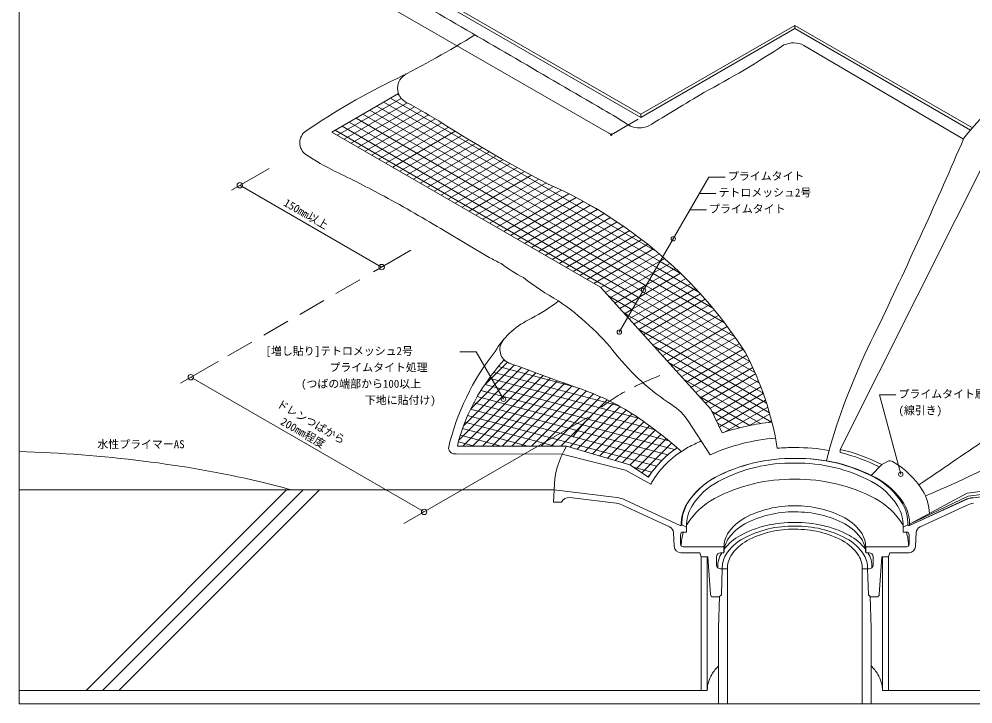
# Model space of a CAD drawing. Units: millimetres, scale not verified. Extents: x -690 to 690, y -478 to 477.
# Drawn here: x -690 to 184, y -478 to 150 of the extents above; entities that cross this region are included whole.
import ezdxf
from ezdxf.enums import TextEntityAlignment as Align

# ---------------------------------------------------------------- set-up
doc = ezdxf.new("R2010")
doc.units = ezdxf.units.MM
doc.header["$LTSCALE"] = 2
doc.linetypes.add('USER1', pattern=[19.05, 12.7, -6.35])
for name, color, linetype, lineweight in [('0-0_0', 7, 'Continuous', 18), ('0-1_HATCH', 9, 'Continuous', 18), ('0-2_KUTAI', 3, 'Continuous', 18), ('0-3_BOUSUI', 1, 'Continuous', 18), ('0-4_MOJI', 7, 'Continuous', 18), ('0-5_sunpo', 7, 'Continuous', 18), ('0-6_WAKU', 7, 'Continuous', 18), ('0-8_KANAMONO', 4, 'Continuous', 18), ('0-B_BUHIN', 5, 'Continuous', 18)]:
    doc.layers.add(name, color=color, linetype=linetype, lineweight=lineweight)
doc.styles.add('ＭＳ ゴシック', font='')
doc.styles.get('ＭＳ ゴシック').set_extended_font_data('MS Gothic')

# ---------------------------------------------------------------- blocks, each defined once
blk = doc.blocks.new('_DOT')
at = {"layer": '0-0_0'}
for p, q in [((-0.5, 0), (-1, 0)), ((0.25, 0), (-0.25, 0))]:
    blk.add_line(p, q, dxfattribs=at)
blk.add_circle((0, 0), 0.25, dxfattribs=at)

msp = doc.modelspace()

# ---------------------------------------------------------------- linework, layer by layer
at = {"layer": '0-0_0'}
msp.add_line((-403.534, 46.459), (-342.416, 81.746), dxfattribs=at)
for points in [[(-45.986, -228.966), (-56.543, -207.544), (-157.353, -95.673), (-403.534, 46.459)], [(-113.584, -269.841), (-130.478, -258.397), (-188.573, -241.216), (-288.573, -241.216)]]:
    msp.add_lwpolyline(points, dxfattribs=at)
for centre, radius, start, end in [((-66.452, -318.562), 238.053, 138.89197, 147.8244), ((-122.63, -281.465), 170.754, 148.32232, 166.36626), ((27.195, -458.549), 240.964, 96.58781, 107.67991), ((-35.246, -319.436), 92.717, 124.1929, 147.65155), ((-71.279, -295.642), 49.552, 148.6015, 148.62218)]:
    msp.add_arc(centre, radius, start, end, dxfattribs=at)
at = {"layer": '0-1_HATCH'}
for p, q in [((-341.844, 80.376), (-343.316, 81.226)), ((-398.515, 43.562), (-339.937, 77.382)), ((-392.165, 39.896), (-334.471, 73.205)), ((-105.695, -63.297), (-349.666, 77.56)), ((-385.815, 36.229), (-327.86, 69.689)), ((-379.465, 32.563), (-321.382, 66.097)), ((-373.115, 28.897), (-315.032, 62.431)), ((-119.915, -99.081), (-387.766, 55.563)), ((-366.765, 25.231), (-308.806, 58.693)), ((-360.415, 21.565), (-302.7, 54.886)), ((-354.065, 17.898), (-296.635, 51.055)), ((-347.715, 14.232), (-290.527, 47.25)), ((-341.365, 10.566), (-284.379, 43.467)), ((-335.015, 6.9), (-278.191, 39.707)), ((-328.665, 3.234), (-271.963, 35.97)), ((-322.315, -0.432), (-265.694, 32.257)), ((-315.965, -4.099), (-259.384, 28.568)), ((-309.615, -7.765), (-253.033, 24.903)), ((-303.265, -11.431), (-246.64, 21.262)), ((-296.915, -15.097), (-240.204, 17.645)), ((-290.565, -18.763), (-233.725, 14.053)), ((-284.215, -22.429), (-227.203, 10.486)), ((-277.865, -26.096), (-220.638, 6.944)), ((-271.515, -29.762), (-214.028, 3.428)), ((-265.165, -33.428), (-207.374, -0.063)), ((-258.815, -37.094), (-200.366, -3.349)), ((-252.465, -40.76), (-193.35, -6.631)), ((-246.115, -44.427), (-186.485, -9.999)), ((-239.765, -48.093), (-179.765, -13.452)), ((-233.415, -51.759), (-173.186, -16.986)), ((-157.266, -26.19), (-173.639, -16.737)), ((-227.065, -55.425), (-166.742, -20.597)), ((-220.715, -59.091), (-160.429, -24.285)), ((-214.365, -62.757), (-154.244, -28.046)), ((-208.015, -66.424), (-148.182, -31.879)), ((-201.665, -70.09), (-142.241, -35.782)), ((-195.315, -73.756), (-136.418, -39.752)), ((-188.965, -77.422), (-130.709, -43.788)), ((-182.615, -81.088), (-125.111, -47.889)), ((-176.265, -84.754), (-119.624, -52.053)), ((-169.915, -88.421), (-114.243, -56.278)), ((-163.565, -92.087), (-108.967, -60.565)), ((-157.258, -95.778), (-103.794, -64.911)), ((-131.181, -124.716), (-74.827, -92.181)), ((-126.835, -129.54), (-70.331, -96.917)), ((-122.489, -134.363), (-65.927, -101.707)), ((-26.274, -153.145), (-117.71, -100.354)), ((-118.142, -139.186), (-61.613, -106.549)), ((-113.796, -144.009), (-57.389, -111.442)), ((-109.45, -148.832), (-53.255, -116.387)), ((-105.104, -153.655), (-49.208, -121.384)), ((-100.758, -158.478), (-45.249, -126.43)), ((-5.358, -201.882), (-122.687, -134.142)), ((-96.411, -163.301), (-41.378, -131.527)), ((-92.065, -168.124), (-37.593, -136.674)), ((-87.719, -172.947), (-33.893, -141.871)), ((-83.373, -177.77), (-30.28, -147.117)), ((-2.693, -210.753), (-108.914, -149.426)), ((-79.027, -182.593), (-26.752, -152.413)), ((-263.931, -185.63), (-242.682, -164.381)), ((-244.104, -163.502), (-246.519, -162.855)), ((-0.745, -219.21), (-95.141, -164.711)), ((-74.68, -187.416), (-23.532, -157.886)), ((-70.334, -192.239), (-20.684, -163.574)), ((-287.166, -235.806), (-223.125, -171.764)), ((-283.596, -241.216), (-216.553, -174.172)), ((-282.903, -222.562), (-229.685, -169.344)), ((-276.264, -206.943), (-236.233, -166.912)), ((-140.745, -204.345), (-255.313, -173.646)), ((-180.181, -187.204), (-251.024, -168.222)), ((-65.988, -197.063), (-17.96, -169.333)), ((-274.616, -241.216), (-209.968, -176.568)), ((-265.636, -241.216), (-203.372, -178.952)), ((-121.821, -215.989), (-259.394, -179.127)), ((-256.656, -241.216), (-196.764, -181.324)), ((-10.988, -220.629), (-81.368, -179.995)), ((-61.642, -201.886), (-15.359, -175.164)), ((-57.296, -206.709), (-12.884, -181.068)), ((-94.958, -236.335), (-266.962, -190.247)), ((-107.512, -226.397), (-263.275, -184.661)), ((-247.675, -241.216), (-190.143, -183.684)), ((-238.695, -241.216), (-183.511, -186.032)), ((-229.715, -241.216), (-176.866, -188.367)), ((-220.735, -241.216), (-170.264, -190.746)), ((-54.217, -212.264), (-10.535, -187.044)), ((-89.623, -244.339), (-270.399, -195.9)), ((-211.754, -241.216), (-163.824, -193.286)), ((-202.774, -241.216), (-157.542, -195.984)), ((-193.794, -241.216), (-151.414, -198.836)), ((-20.651, -222.383), (-67.595, -195.279)), ((-51.404, -217.972), (-8.313, -193.093)), ((-48.591, -223.68), (-6.221, -199.217)), ((-101.289, -254.361), (-276.492, -207.415)), ((-95.83, -249.25), (-273.568, -201.625)), ((-185.671, -242.074), (-145.433, -201.836)), ((-178.741, -244.124), (-139.597, -204.98)), ((-171.81, -246.173), (-133.902, -208.265)), ((-29.812, -224.425), (-55.545, -209.568)), ((-43.928, -228.32), (-4.258, -205.417)), ((-106.108, -259.644), (-279.175, -213.27)), ((-164.88, -248.223), (-128.343, -211.687)), ((-157.949, -250.273), (-122.919, -215.243)), ((-21.103, -222.475), (-2.429, -211.693)), ((-3.286, -219.52), (-0.735, -218.047)), ((-223.949, -241.216), (-283.837, -225.169)), ((-199.415, -241.216), (-281.622, -219.189)), ((-151.018, -252.322), (-117.626, -218.93)), ((-144.088, -254.372), (-112.427, -222.711)), ((-137.157, -256.421), (-107.297, -226.561)), ((-38.534, -226.722), (-50.495, -219.817)), ((-248.484, -241.216), (-285.822, -231.212)), ((-130.283, -258.528), (-102.236, -230.481)), ((-124.93, -262.155), (-97.243, -234.468)), ((-273.018, -241.216), (-287.578, -237.315)), ((-119.576, -265.782), (-92.319, -238.525)), ((-88.013, -243.198), (-87.463, -242.649)), ((-110.358, -265.079), (-127.324, -260.533)), ((-114.223, -269.408), (-111.483, -266.669)), ((-444.959, -281.465), (-628.671, -465.177)), ((-429.959, -281.465), (-613.671, -465.177)), ((-414.959, -281.465), (-598.671, -465.177))]:
    msp.add_line(p, q, dxfattribs=at)
for points in [[(-67.432, -100.053), (-106.113, -77.72), (-362.366, 70.228)], [(-83.522, -83.431), (-102.938, -72.221), (-356.016, 73.894)], [(-43.743, -128.394), (-112.463, -88.719), (-375.066, 62.895)], [(-54.548, -114.824), (-109.288, -83.22), (-368.716, 66.561)], [(-34.434, -141.101), (-115.638, -94.218), (-381.416, 59.229)], [(-15.973, -173.757), (-125.163, -110.716), (-400.466, 48.23)], [(-20.596, -163.755), (-121.988, -105.217), (-394.116, 51.897)], [(-152.912, -100.601), (-102.529, -71.512), (-98.723, -69.315)], [(-148.566, -105.424), (-108.879, -82.511), (-93.75, -73.777)], [(-144.22, -110.247), (-115.229, -93.509), (-88.876, -78.295)], [(-139.873, -115.07), (-121.579, -104.508), (-84.098, -82.869)], [(-135.527, -119.893), (-127.929, -115.506), (-79.416, -87.498)], [(-11.942, -183.416), (-128.338, -116.215), (-150.233, -103.574)], [(-8.425, -192.779), (-131.513, -121.714), (-136.46, -118.858)]]:
    msp.add_lwpolyline(points, dxfattribs=at)
at = {"layer": '0-2_KUTAI'}
for p, q in [((-690.033, -281.465), (-199.886, -281.465)), ((-690.033, -465.177), (-65.164, -465.177)), ((106.301, -465.177), (689.967, -465.177))]:
    msp.add_line(p, q, dxfattribs=at)
at = {"layer": '0-3_BOUSUI'}
for p, q in [((-120.475, 59.883), (-553.488, 309.883)), ((20.569, 144.315), (-120.475, 62.883)), ((20.569, 141.315), (-120.475, 59.883)), ((20.569, 144.315), (183.226, 50.405)), ((20.569, 144.315), (20.569, 141.315)), ((20.569, 141.315), (181.497, 48.403)), ((28.776, 126.001), (174.997, 40.074)), ((62.162, -244.241), (211.771, 54.332)), ((-259.46, -68.359), (-300.426, -44.012)), ((-57, -249.236), (-76.719, -218.813)), ((62.162, -244.241), (62.162, -247.241))]:
    msp.add_line(p, q, dxfattribs=at)
for points in [[(-120.475, 59.883), (-120.475, 62.883), (-553.488, 312.883)], [(-111.295, -276.057), (-134.654, -263.209), (-192.493, -248.486), (-289.804, -248.407)], [(100.379, -258.207), (100.029, -258.557), (90.618, -267.968)], [(105.524, -255.236), (100.379, -258.207), (105.524, -255.236)], [(125.709, -312.934), (178.374, -284.279), (240.71, -276.465), (334.916, -276.465), (342.38, -278.465), (689.967, -278.465)], [(125.709, -312.934), (178.374, -284.279), (240.71, -276.465), (334.916, -276.465), (342.38, -278.465), (689.967, -278.465)], [(125.709, -312.934), (179.206, -287.198), (240.898, -279.465), (334.521, -279.465)], [(125.693, -314.038), (179.76, -289.145), (241.023, -281.465), (334.521, -281.465)]]:
    msp.add_lwpolyline(points, dxfattribs=at)
for centre, radius, start, end in [((-44634.125, -76046.354), 88156.974, 59.69904, 59.81919), ((-750.904, 906.082), 906.938, 296.63355, 301.84057), ((-514.65, 926.711), 957.335, 298.15987, 303.27495), ((19.353, 107.909), 20.399, 62.48845, 115.41423), ((-328.544, 86.741), 14.744, 117.3775, 242.6225), ((361.302, -105.18), 236.469, 118.75122, 141.84514), ((-63.811, -486.315), 645.802, 115.74624, 124.25376), ((8918.884, -14830.461), 17409.012, 121.05927, 121.25502), ((-531.654, -305.474), 426.941, 57.3775, 62.6225), ((-362.119, -300.286), 421.761, 56.62431, 60.62297), ((388.037, 1143.122), 1288.948, 237.65929, 242.58951), ((-420.022, 36.776), 12.944, 124.25376, 235.74624), ((-121.924, 71.908), 21.596, 247.75933, 292.24067), ((-4185.508, 1917.435), 4747.471, 334.4749, 336.71727), ((-309.509, 199.064), 209.286, 235.74624, 244.25376), ((-893.713, -1012.321), 1135.611, 61.71327, 64.25376), ((-371.421, -378.212), 412.046, 47.94594, 66.23099), ((-893.713, -1012.321), 1135.611, 58.50403, 61.71327), ((-476.775, -504.612), 487.383, 62.06681, 63.52017), ((-154.927, 52.615), 157.428, 233.54698, 242.31503), ((-371.421, -378.212), 412.046, 32.7538, 47.94594), ((-79.704, 101.064), 239.377, 231.69881, 240.95418), ((-289.376, 10.064), 150.749, 295.92569, 306.65233), ((-273.208, -11.665), 123.665, 306.65233, 308.67803), ((-329.987, -305.682), 238.683, 38.53057, 55.82798), ((-189.201, -192.066), 74.855, 117.24343, 149.83297), ((754.204, -461.975), 735.647, 153.02469, 161.00656), ((-236.53, -152.84), 13.078, 140.53273, 249.46727), ((-78.945, -293.549), 223.527, 141.51616, 167.07606), ((24.069, -23.745), 213.915, 218.53057, 237.04954), ((-276.856, -288.28), 284.913, 9.1137, 27.8268), ((873.299, 2810.37), 3177.305, 249.46727, 250.72706), ((-250.778, -404.357), 228.281, 54.5159, 70.72706), ((-120.956, -247.486), 52.717, 32.95046, 57.04954), ((-364.823, -564.335), 424.748, 48.51351, 54.5159), ((516.731, -368.52), 480.814, 162.32695, 166.31178), ((17.069, -413.452), 180.148, 94.53856, 114.27734), ((12668.454, -18674.306), 22261.578, 124.07609, 124.26695), ((-164.96, 457.14), 804.059, 292.29927, 300.68903), ((-290.703, -242.222), 6.25, 192.3202, 278.27413), ((-35.246, -319.436), 87.717, 118.46318, 147.62413), ((20.076, -425.436), 207.279, 114.30425, 117.94228), ((17.44, -408.09), 165.448, 88.91693, 94.49937), ((23.628, -395.879), 153.239, 79.33879, 91.1447), ((23.218, -410.088), 170.357, 63.06788, 76.7852), ((-731.395, -1522.468), 1276.957, 83.01129, 88.14382), ((23.218, -410.088), 167.438, 63.39406, 76.55052), ((-701.683, -1280.093), 1032.768, 77.04486, 83.01129), ((107.752, -259.448), 4.765, 57.06381, 117.87868), ((68.439, -325.872), 81.947, 32.55185, 59.51567), ((-565.455, -687.91), 425.117, 72.95514, 77.04486), ((-71.279, -295.642), 44.552, 148.65413, 153.92235), ((100.682, -304.267), 43.153, 1.57756, 31.40728)]:
    msp.add_arc(centre, radius, start, end, dxfattribs=at)
at = {"layer": '0-4_MOJI'}
for p, q in [((-140.22, -136.796), (-58.188, 5.289)), ((-43.188, 5.289), (-58.188, 5.289)), ((-51.848, -9.711), (-66.848, -9.711)), ((-60.508, -24.711), (-75.508, -24.711)), ((-286.308, -154.994), (-271.308, -154.994)), ((-271.308, -154.994), (-246.308, -198.295)), ((112.987, -194.377), (97.987, -194.377)), ((117.62, -266.991), (98.164, -194.377)), ((-337.546, -312.206), (-168.697, -214.721))]:
    msp.add_line(p, q, dxfattribs=at)
for centre in [(-90.847, -51.279), (-118.042, -98.381), (-140.22, -136.796), (-246.308, -198.295), (117.62, -266.991)]:
    msp.add_circle(centre, 2, dxfattribs=at)
at = {"layer": '0-5_sunpo'}
for p, q in [((-578.571, 292.901), (-149.889, 45.401)), ((-122.975, 58.44), (-147.724, 44.151)), ((-461.002, 13.28), (-495.378, -6.567)), ((-487.839, -2.214), (-357.935, -77.214)), ((-331.098, -61.72), (-365.474, -81.567)), ((-542.266, -183.638), (-507.625, -163.638)), ((-319.027, -301.514), (-532.73, -178.132))]:
    msp.add_line(p, q, dxfattribs=at)
at = {"layer": '0-5_sunpo', "linetype": 'USER1'}
msp.add_line((-498.965, -158.638), (-374.134, -86.567), dxfattribs=at)
at = {"layer": '0-5_sunpo'}
for centre in [(-487.839, -2.214), (-357.935, -77.214), (-532.73, -178.132), (-319.027, -301.514)]:
    msp.add_circle(centre, 2.5, dxfattribs=at)
at = {"layer": '0-6_WAKU'}
msp.add_lwpolyline([(-690.033, -477.522), (689.967, -477.522), (689.967, 477.478), (-690.033, 477.478)], close=True, dxfattribs=at)
at = {"layer": '0-8_KANAMONO'}
for p, q in [((-185.698, -288.472), (-143.162, -293.576)), ((-137.327, -295.241), (-94.207, -315.348)), ((-84.556, -314.038), (-135.101, -290.468)), ((125.693, -314.038), (176.238, -290.468)), ((178.464, -295.241), (135.344, -315.348)), ((-90.681, -320.56), (-89.979, -333.243)), ((-84.147, -331.068), (-84.147, -322.494)), ((125.284, -331.068), (125.284, -322.494)), ((131.818, -320.56), (131.116, -333.243)), ((-51.079, -350.051), (-51.079, -342.703)), ((92.216, -350.051), (92.216, -342.703))]:
    msp.add_line(p, q, dxfattribs=at)
for points in [[(-142.535, -288.348), (-199.886, -281.465), (-200.498, -292.488), (-193.149, -292.488)], [(-81.698, -320.045), (-78.636, -320.045), (-78.636, -315.146), (-79.248, -315.146), (-82.922, -313.433)], [(122.835, -320.045), (119.773, -320.045), (119.773, -315.146), (120.385, -315.146), (124.059, -313.433)], [(-83.864, -339.028), (-66.388, -339.028), (-65.164, -342.703), (-59.04, -342.703), (-56.743, -377.158)], [(-47.405, -339.028), (-44.343, -339.028), (-44.343, -333.517), (-81.698, -333.517)], [(88.542, -339.028), (85.48, -339.028), (85.48, -333.517), (122.835, -333.517)], [(125.001, -339.028), (107.525, -339.028), (106.301, -342.703), (100.177, -342.703), (97.88, -377.158)], [(-54.299, -379.445), (-48.648, -379.445), (-46.753, -377.608), (-46.006, -353.725), (-47.405, -353.725)], [(-47.405, -353.725), (-41.159, -353.725), (-41.159, -477.522)], [(88.542, -353.725), (82.296, -353.725), (82.296, -477.522)], [(95.436, -379.445), (89.785, -379.445), (87.89, -377.608), (87.143, -353.725), (88.542, -353.725)], [(-49.242, -477.522), (-49.242, -407.737), (-48.349, -379.155)], [(90.379, -477.522), (90.379, -407.737), (89.486, -379.155)]]:
    msp.add_lwpolyline(points, dxfattribs=at)
at = {"layer": '0-8_KANAMONO', "linetype": 'USER1'}
for centre, radius, start, end in [((14.532, -473.502), 319.373, 111.60607, 117.98202), ((-66.452, -318.562), 144.554, 118.44995, 146.82568)]:
    msp.add_arc(centre, radius, start, end, dxfattribs=at)
at = {"layer": '0-8_KANAMONO'}
for centre, radius, start, end in [((-122.63, -281.465), 77.256, 148.6015, 180), ((18.221, -404.071), 151.568, 88.91693, 117.98202), ((17.734, -402.506), 149.951, 88.91693, 117.98202), ((22.97, -404.315), 151.754, 62.19428, 90.90677), ((23.514, -405.9), 153.39, 62.19428, 90.90677), ((17.852, -400.53), 143.74, 88.91693, 117.98202), ((22.871, -402.264), 145.468, 62.19428, 90.90677), ((-20.212, -330.54), 68.603, 118.44995, 147.65155), ((-20.289, -329.759), 67.871, 118.44995, 147.65155), ((60.765, -330.467), 68.809, 32.55185, 61.34666), ((61.716, -331.256), 69.551, 32.55185, 61.34666), ((-18.597, -330.796), 65.06, 118.44995, 147.65155), ((17.72, -422.309), 150.686, 88.91693, 117.98202), ((22.982, -424.128), 152.497, 62.19428, 90.90677), ((59.1, -331.475), 65.959, 32.55185, 61.34666), ((-186.574, -295.768), 7.348, 83.15723, 153.48932), ((-145.453, -312.668), 19.229, 65, 83.15723), ((-145.453, -312.668), 24.495, 65, 83.15723), ((-46.873, -312.934), 36.664, 148.6015, 181.7245), ((-46.666, -312.341), 36.273, 148.6015, 181.7245), ((-43.881, -314.1), 34.771, 148.6015, 181.7245), ((-20.489, -349.206), 68.204, 118.44995, 147.65155), ((18.791, -390.061), 94.037, 88.91693, 117.98202), ((22.075, -391.196), 95.168, 62.19428, 90.90677), ((60.962, -349.917), 69.146, 32.55185, 61.34666), ((85.018, -314.1), 34.771, 358.2755, 31.3985), ((87.803, -312.341), 36.273, 358.2755, 31.3985), ((89.045, -312.934), 36.664, 358.2755, 31.3985), ((186.59, -312.668), 24.495, 96.84277, 115), ((186.59, -312.668), 19.229, 96.84277, 115), ((18.791, -395.572), 94.037, 88.91693, 117.98202), ((22.075, -396.707), 95.168, 62.19428, 90.90677), ((-84.038, -312.928), 1.225, 245, 335.65137), ((-46.995, -331.703), 36.451, 148.6015, 150.27018), ((-5.054, -344.44), 42.563, 118.44995, 147.65155), ((-5.054, -349.951), 42.563, 118.44995, 147.65155), ((18.636, -413.389), 102.253, 88.91693, 117.98202), ((22.206, -414.623), 103.482, 62.19428, 90.90677), ((45.776, -344.884), 43.151, 32.55185, 61.34666), ((45.776, -350.396), 43.151, 32.55185, 61.34666), ((88.132, -331.703), 36.451, 29.72982, 31.3985), ((125.175, -312.928), 1.225, 204.34863, 295), ((-96.795, -320.898), 6.124, 3.16763, 65), ((-81.698, -322.494), 2.45, 90, 180), ((-46.995, -331.703), 36.451, 161.34777, 181.7245), ((-21.595, -333.517), 22.747, 148.6015, 180), ((-7.293, -363.782), 46.282, 118.44995, 142.68673), ((18.745, -411.025), 96.462, 88.91693, 117.98202), ((18.878, -406.853), 89.439, 88.91693, 117.98202), ((22.113, -412.189), 97.621, 62.19428, 90.90677), ((22.001, -407.932), 90.513, 62.19428, 90.90677), ((47.979, -364.265), 46.922, 37.42233, 61.34666), ((62.732, -333.517), 22.747, 0, 31.3985), ((88.132, -331.703), 36.451, 358.2755, 18.65223), ((122.835, -322.494), 2.45, 360, 90), ((137.932, -320.898), 6.124, 115, 176.83237), ((-81.698, -331.068), 2.45, 180, 270), ((-21.595, -339.028), 22.747, 148.6015, 180), ((-5.715, -364.228), 43.661, 118.44995, 147.65155), ((-3.801, -363.463), 40.482, 118.44995, 147.65155), ((44.543, -363.885), 41.041, 32.55185, 61.34666), ((46.426, -364.683), 44.264, 32.55185, 61.34666), ((62.732, -339.028), 22.747, 0, 31.3985), ((122.835, -331.068), 2.45, 270, 0), ((-83.864, -332.905), 6.124, 183.16763, 270), ((-47.405, -342.703), 3.674, 90, 180), ((-25.279, -351.905), 24.735, 148.62904, 181.7245), ((66.416, -351.905), 24.735, 358.2755, 31.37096), ((88.542, -342.703), 3.674, 0, 90), ((125.001, -332.905), 6.124, 270, 356.83237), ((-22.683, -353.023), 23.334, 148.6015, 181.7245), ((-19.533, -353.074), 21.635, 148.6015, 181.7245), ((60.67, -353.074), 21.635, 358.2755, 31.3985), ((63.82, -353.023), 23.334, 358.2755, 31.3985), ((-47.405, -350.051), 3.674, 180, 270), ((88.542, -350.051), 3.674, 270, 360), ((-54.299, -376.996), 2.45, 183.81407, 270), ((95.436, -376.996), 2.45, 270, 356.18593)]:
    msp.add_arc(centre, radius, start, end, dxfattribs=at)
at = {"layer": '0-B_BUHIN'}
for points in [[(-59.652, -465.177), (-65.164, -465.177), (-65.164, -342.703), (-59.652, -342.703)], [(100.789, -465.177), (106.301, -465.177), (106.301, -342.703), (100.789, -342.703)]]:
    msp.add_lwpolyline(points, close=True, dxfattribs=at)
for centre, radius, start, end in [((-11.097, -478.676), 52.602, 136.48234, 147.65155), ((51.722, -479.225), 53.329, 32.55185, 43.54042), ((-31.54, -465.177), 28.113, 148.6015, 180), ((72.677, -465.177), 28.113, 360, 31.3985)]:
    msp.add_arc(centre, radius, start, end, dxfattribs=at)

# ---------------------------------------------------------------- block references
at = {"layer": '0-5_sunpo', "xscale": 2.5, "yscale": 2.5, "rotation": 330}
msp.add_blockref('_DOT', (-147.724, 44.151), dxfattribs=at)

# ---------------------------------------------------------------- texts
at = {"layer": '0-4_MOJI', "style": 'ＭＳ ゴシック'}
for s, p in [('プライムタイト', (-40.688, 0.289)), ('テトロメッシュ2号', (-49.348, -14.711)), ('プライムタイト', (-58.008, -29.711)), ('[増し貼り]テトロメッシュ2号', (-464.24, -159.994)), ('プライムタイト処理', (-405.763, -174.994)), ('(つばの端部から100以上', (-431.752, -189.994)), ('プライムタイト刷毛引き', (115.487, -199.377)), ('下地に貼付け)', (-373.275, -204.994)), ('(線引き)', (115.487, -214.377)), ('水性プライマーAS', (-618.351, -245.418))]:
    msp.add_text(s, height=7.331, dxfattribs=at).set_placement(p, align=Align.BOTTOM_LEFT)
at = {"layer": '0-5_sunpo', "style": 'ＭＳ ゴシック'}
for s, p in [('150mm以上', (-449.522, -22.383)), ('ドレンつばから', (-455.744, -206.542)), ('200mm程度', (-452.378, -222.858))]:
    msp.add_text(s, height=7.331, rotation=330, dxfattribs=at).set_placement(p, align=Align.BOTTOM_LEFT)

doc.saveas('drawing.dxf')
